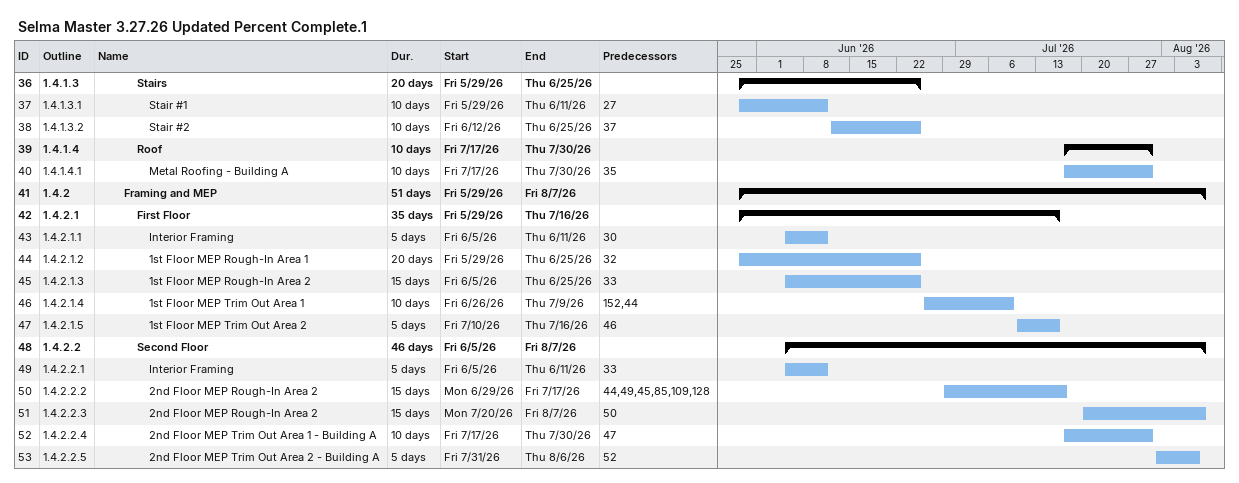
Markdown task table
Selma Master 3.27.26 Updated Percent Complete.1

| ID | WBS | Task | Duration | Start | Finish | Predecessors |
|---|---|---|---|---|---|---|
| 36 | 1.4.1.3 | **Stairs** | 20d | 2026-05-29 | 2026-06-25 |  |
| 37 | 1.4.1.3.1 | Stair #1 | 10d | 2026-05-29 | 2026-06-11 | 27 |
| 38 | 1.4.1.3.2 | Stair #2 | 10d | 2026-06-12 | 2026-06-25 | 37 |
| 39 | 1.4.1.4 | **Roof** | 10d | 2026-07-17 | 2026-07-30 |  |
| 40 | 1.4.1.4.1 | Metal Roofing - Building A | 10d | 2026-07-17 | 2026-07-30 | 35 |
| 41 | 1.4.2 | **Framing and MEP** | 51d | 2026-05-29 | 2026-08-07 |  |
| 42 | 1.4.2.1 | **First Floor** | 35d | 2026-05-29 | 2026-07-16 |  |
| 43 | 1.4.2.1.1 | Interior Framing | 5d | 2026-06-05 | 2026-06-11 | 30 |
| 44 | 1.4.2.1.2 | 1st Floor MEP Rough-In Area 1 | 20d | 2026-05-29 | 2026-06-25 | 32 |
| 45 | 1.4.2.1.3 | 1st Floor MEP Rough-In Area 2 | 15d | 2026-06-05 | 2026-06-25 | 33 |
| 46 | 1.4.2.1.4 | 1st Floor MEP Trim Out Area 1 | 10d | 2026-06-26 | 2026-07-09 | 152, 44 |
| 47 | 1.4.2.1.5 | 1st Floor MEP Trim Out Area 2 | 5d | 2026-07-10 | 2026-07-16 | 46 |
| 48 | 1.4.2.2 | **Second Floor** | 46d | 2026-06-05 | 2026-08-07 |  |
| 49 | 1.4.2.2.1 | Interior Framing | 5d | 2026-06-05 | 2026-06-11 | 33 |
| 50 | 1.4.2.2.2 | 2nd Floor MEP Rough-In Area 2 | 15d | 2026-06-29 | 2026-07-17 | 44, 49, 45, 85, 109, 128 |
| 51 | 1.4.2.2.3 | 2nd Floor MEP Rough-In Area 2 | 15d | 2026-07-20 | 2026-08-07 | 50 |
| 52 | 1.4.2.2.4 | 2nd Floor MEP Trim Out Area 1 - Building A | 10d | 2026-07-17 | 2026-07-30 | 47 |
| 53 | 1.4.2.2.5 | 2nd Floor MEP Trim Out Area 2 - Building A | 5d | 2026-07-31 | 2026-08-06 | 52 |
